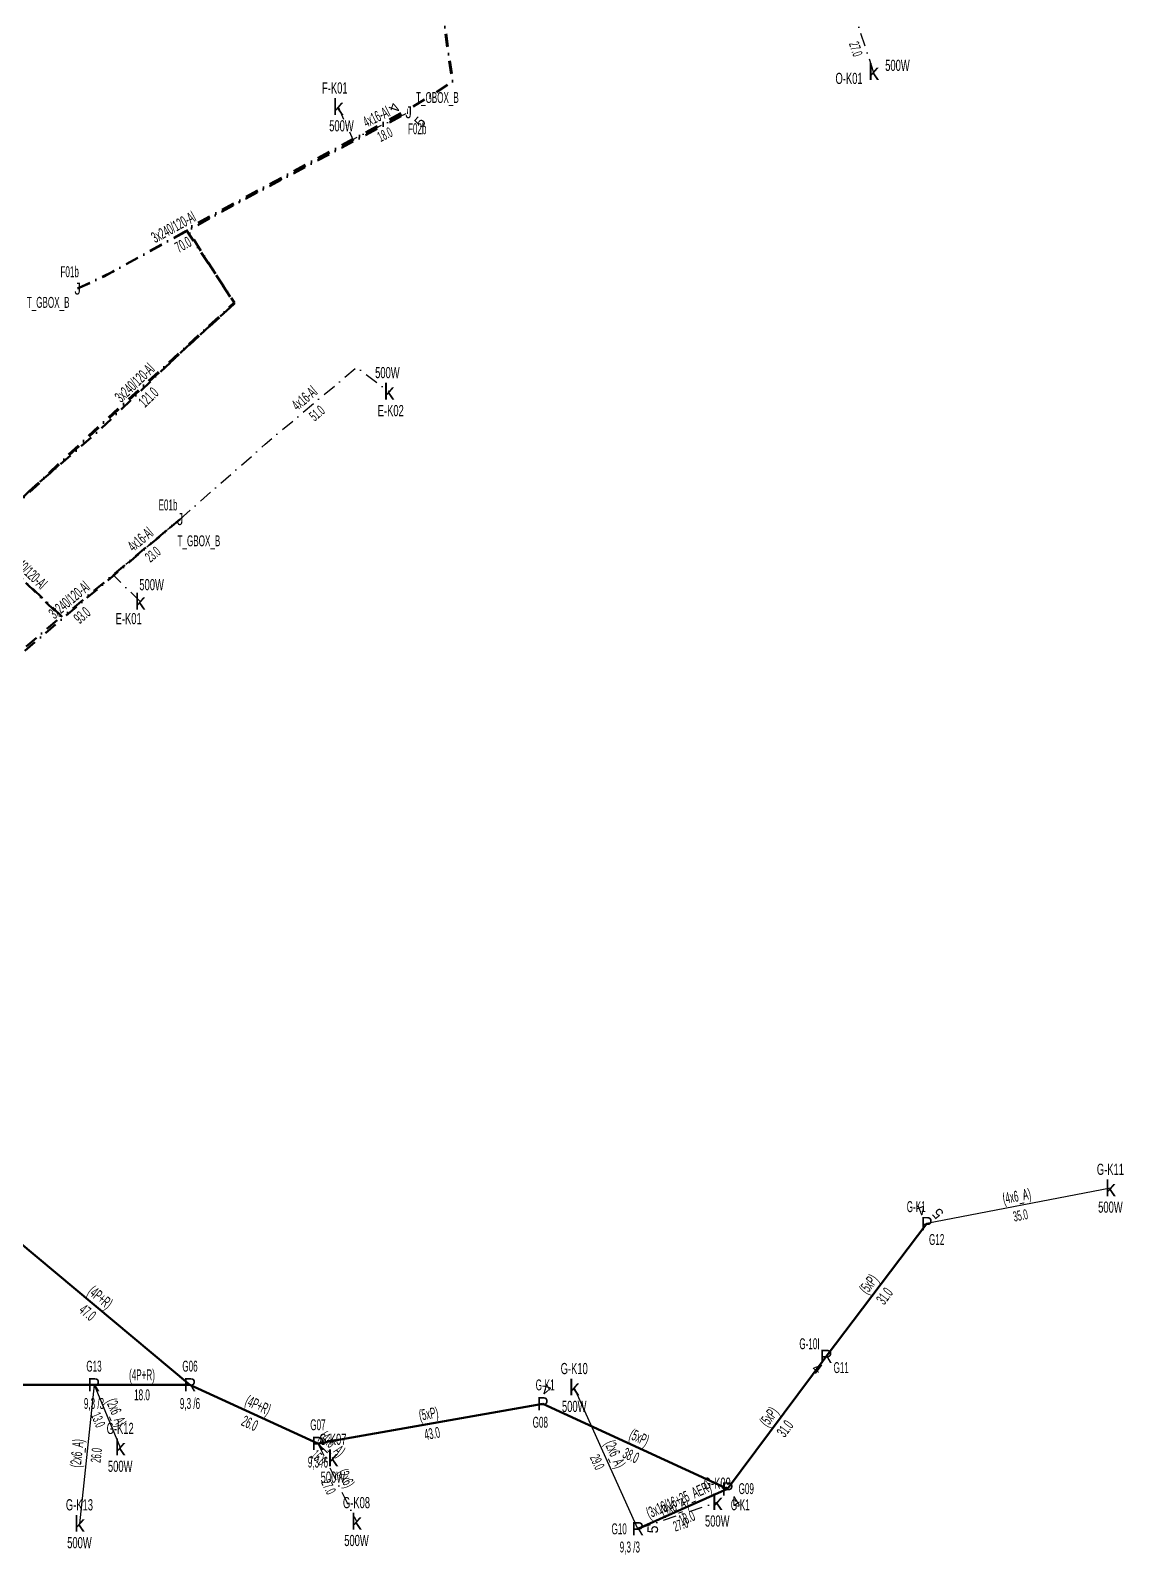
# Model space of a CAD drawing. Header units: millimetres. Extents: x 563565 to 566167, y 4094172 to 4096697.
# Drawn here: x 565298.1 to 565503.1, y 4095096.2 to 4095382 of the extents above; entities that cross this region are included whole.
import ezdxf
from ezdxf.enums import TextEntityAlignment as Align

# ---------------------------------------------------------------- set-up
doc = ezdxf.new("R2010")
doc.units = ezdxf.units.MM
doc.linetypes.add('DASHDOT', pattern=[5, 2.5, -1.25, 0, -1.25])
for name, color, linetype, lineweight in [('DIREK_AG_MEVCUT', 120, 'Continuous', 25), ('DIREK_BOX_YENI', 5, 'Continuous', 25), ('HAT_ABONE_HAVAI_MEVCUT', 56, 'Continuous', 30), ('HAT_ABONE_YERALTI_MEVCUT', 56, 'DASHDOT', 30), ('HAT_ABONE_YERALTI_YENI', 30, 'DASHDOT', 30), ('HAT_AG_HAVAI_MEVCUT', 126, 'Continuous', 50), ('HAT_AG_YERALTI_YENI', 3, 'DASHDOT', 50), ('HAT_BOX_YERALTI_YENI', 5, 'DASHDOT', 50), ('HAT_OG_YERALTI_YENI', 1, 'DASHDOT', 70), ('KOFRE_ABONE_MEVCUT', 6, 'Continuous', 25)]:
    doc.layers.add(name, color=color, linetype=linetype, lineweight=lineweight)
doc.styles.add('Direk', font='B_CAD')
doc.styles.get("Standard").update_dxf_attribs({"font": 'Arial'})

msp = doc.modelspace()

# ---------------------------------------------------------------- linework, layer by layer
at = {"layer": 'HAT_ABONE_HAVAI_MEVCUT'}
for p, q in [((565500.64, 4095164.88), (565466.2, 4095158.23)), ((565310, 4095128), (565307.27, 4095101.94)), ((565310, 4095128), (565314.91, 4095116.27)), ((565412, 4095101), (565400.07, 4095127.5))]:
    msp.add_line(p, q, dxfattribs=at)
at = {"layer": 'HAT_ABONE_YERALTI_MEVCUT', "flags": 128}
for points in [[(565456.232168, 4095374.275554), (565452.985031, 4095384.000698), (565456.866954, 4095388.025232)], [(565352, 4095117), (565359.23, 4095102.35)], [(565352, 4095117), (565354.81, 4095114.23)], [(565412, 4095101), (565426.9, 4095106)]]:
    msp.add_lwpolyline(points, dxfattribs=at)
at = {"layer": 'HAT_ABONE_YERALTI_YENI', "flags": 128}
for points in [[(565355.8, 4095367.7), (565358.541911, 4095361.607786), (565369.003911, 4095366.704372)], [(565326.15711, 4095290.383812), (565342.08411, 4095304.415029), (565359.242521, 4095318.834317), (565365.34, 4095314.3)], [(565318.644771, 4095274.903942), (565313.608374, 4095279.940339), (565326.15711, 4095290.383812)]]:
    msp.add_lwpolyline(points, dxfattribs=at)
at = {"layer": 'HAT_AG_HAVAI_MEVCUT'}
for p, q in [((565466.2, 4095158.23), (565447.35, 4095133.33)), ((565292, 4095158), (565328, 4095128)), ((565447.35, 4095133.33), (565428.84, 4095108.47)), ((565278, 4095128), (565310, 4095128)), ((565310, 4095128), (565328, 4095128)), ((565328, 4095128), (565352, 4095117)), ((565394.16, 4095124.45), (565352, 4095117)), ((565428.84, 4095108.47), (565394.16, 4095124.45)), ((565412, 4095101), (565428.84, 4095108.47))]:
    msp.add_line(p, q, dxfattribs=at)
at = {"layer": 'HAT_AG_YERALTI_YENI', "flags": 128}
msp.add_lwpolyline([(565224, 4095214), (565223.134538, 4095215.174652), (565226.856762, 4095216.921818), (565254.96335, 4095234.393481), (565286.56427, 4095257.25857), (565303.82591, 4095272.060796), (565288.385699, 4095286.888758), (565286.16522, 4095285.135749), (565285.405583, 4095292.206221), (565284.470644, 4095295.653807), (565283.925678, 4095297.945836)], dxfattribs=at)
at = {"layer": 'HAT_BOX_YERALTI_YENI', "flags": 128}
for points in [[(565306.932, 4095333.625), (565313.495284, 4095336.766413), (565338.107539, 4095350.287961), (565369.003911, 4095366.704372)], [(565306.932, 4095333.625), (565311.902307, 4095335.895108), (565327.556354, 4095344.594875), (565336.321403, 4095330.804533), (565327.269437, 4095322.574845), (565310.557412, 4095306.622458), (565297.711895, 4095295.47643), (565286.142032, 4095284.666204), (565285.207093, 4095294.015589), (565283.925678, 4095297.945836)], [(565283.925678, 4095297.945836), (565285.336899, 4095293.873768), (565286.038103, 4095284.874985), (565288.200148, 4095287.03703), (565304.094102, 4095272.019581), (565326.15711, 4095290.383812)], [(565326.15711, 4095290.383812), (565286.937405, 4095257.172233), (565252.745607, 4095232.833398)]]:
    msp.add_lwpolyline(points, dxfattribs=at)
at = {"layer": 'HAT_OG_YERALTI_YENI', "flags": 128}
msp.add_lwpolyline([(564369.839, 4095131.222), (564370.352011, 4095124.033855), (564400.049101, 4095124.329758), (564451.66535, 4095124.997076), (564482.798385, 4095125.103101), (564490.045577, 4095125.394536), (564510.871043, 4095125.633909), (564544.630964, 4095126.299198), (564584.798656, 4095126.485573), (564660.760716, 4095127.198663), (564749.368378, 4095127.653647), (564815.02872, 4095128.793422), (564843.287235, 4095132.515646), (564849.643321, 4095133.57343), (564898.867831, 4095147.094978), (564979.349368, 4095169.495582), (565039.890069, 4095186.433674), (565086.670492, 4095199.341861), (565133.616697, 4095211.489828), (565191.086948, 4095227.610423), (565213.370251, 4095233.793183), (565232.533849, 4095245.535031), (565238.78625, 4095249.099484), (565275.406618, 4095275.967419), (565283.3556, 4095282.361384), (565295.94131, 4095293.688523), (565311.175159, 4095307.930282), (565336.38078, 4095330.930783), (565327.287482, 4095344.674626), (565368.801404, 4095367.102181), (565377.249568, 4095372.389952), (565368.863501, 4095431.080584), (565357.257281, 4095498.341869), (565353.5655, 4095516.676761), (565386.74106, 4095521.326955), (565450.956213, 4095530.902634), (565449.767, 4095536.37)], dxfattribs=at)

# ---------------------------------------------------------------- texts
at = {"layer": 'DIREK_AG_MEVCUT', "linetype": 'ByBlock', "width": 0.53}
for s, p in [('G-K1', (565464.215979, 4095161.417342)), ('G12', (565468.049585, 4095155.258631)), ('G-10I', (565444.195512, 4095135.698327)), ('G13', (565310, 4095131.5)), ('G06', (565328, 4095131.5)), ('G11', (565450.148951, 4095131.228603)), ('G-K1', (565394.61621, 4095127.982323)), ('9,3 /3', (565310, 4095124.5)), ('9,3 /6', (565328, 4095124.5)), ('G07', (565352, 4095120.5)), ('G08', (565393.711689, 4095120.978831)), ('9,3 /6', (565352, 4095113.5)), ('G09', (565432.33949, 4095108.52972)), ('G-K1', (565431.212382, 4095105.500889)), ('G10', (565408.500053, 4095100.980751)), ('9,3 /3', (565410.502299, 4095097.572961))]:
    msp.add_text(s, height=2.05, dxfattribs=at).set_placement(p, align=Align.MIDDLE_CENTER)
at = {"layer": 'DIREK_AG_MEVCUT', "color": 32, "style": 'Direk'}
for s, rotation, p in [('4', 201.41485, (565465.177669, 4095160.836691)), ('5', 132.387121, (565468.268099, 4095160.117582)), ('4', 323.215628, (565445.673346, 4095131.087495)), ('4', 523.950659, (565394.934102, 4095127.140867)), ('4', 391.273517, (565430.293548, 4095106.076843)), ('5', 447.471859, (565414.797275, 4095100.876492))]:
    msp.add_text(s, height=2, rotation=rotation, dxfattribs=at).set_placement(p, align=Align.MIDDLE_CENTER)
at = {"layer": 'DIREK_AG_MEVCUT', "linetype": 'ByBlock', "style": 'Direk'}
for s, p in [('P', (565466.2, 4095158.23)), ('R', (565447.35, 4095133.33)), ('R', (565310, 4095128)), ('R', (565328, 4095128)), ('P', (565394.16, 4095124.45)), ('R', (565352, 4095117)), ('P', (565428.84, 4095108.47)), ('R', (565412, 4095101))]:
    msp.add_text(s, height=2.5, dxfattribs=at).set_placement(p, align=Align.MIDDLE_CENTER)
at = {"layer": 'DIREK_BOX_YENI', "width": 0.53}
for s, p in [('T_GBOX_B', (565374.412286, 4095369.457493)), ('F02b', (565370.618993, 4095363.599294)), ('F01b', (565305.435144, 4095336.788767)), ('T_GBOX_B', (565301.396318, 4095331.036304)), ('E01b', (565323.880619, 4095293.042306)), ('T_GBOX_B', (565329.676565, 4095286.309168))]:
    msp.add_text(s, height=2.05, dxfattribs=at).set_placement(p, align=Align.MIDDLE_CENTER)
at = {"layer": 'DIREK_BOX_YENI', "color": 32, "style": 'Direk'}
for s, rotation, p in [('4', 251.475698, (565366.348982, 4095367.593951)), ('5', 49.226982, (565371.124359, 4095364.875793))]:
    msp.add_text(s, height=2, rotation=rotation, dxfattribs=at).set_placement(p, align=Align.MIDDLE_CENTER)
at = {"layer": 'DIREK_BOX_YENI', "style": 'Direk', "width": 0.8}
for p in [(565369.003911, 4095366.704372), (565306.932, 4095333.625), (565326.15711, 4095290.383812)]:
    msp.add_text('J', height=2.25, dxfattribs=at).set_placement(p, align=Align.MIDDLE_CENTER)
at = {"layer": 'HAT_ABONE_HAVAI_MEVCUT', "lineweight": 30, "width": 0.53}
for s, rotation, p in [('(4x6_A)', 370.928714, (565483.258851, 4095162.389584, 282733.1)), ('(2x6_A)', 292.713446, (565313.23908, 4095122.463204, 282657.455)), ('(2x6_A)', 444.019608, (565307.789626, 4095115.05856, 282653.635)), ('(2x6_A)', 294.236735, (565406.810079, 4095114.598932, 282700.035))]:
    msp.add_text(s, height=2.05, rotation=rotation, dxfattribs=at).set_placement(p, align=Align.CENTER)
for s, rotation, p in [('35.0', 370.928714, (565483.581149, 4095160.720416, 282733.1)), ('13.0', 292.713446, (565311.67092, 4095121.806796, 282657.455)), ('26.0', 444.019608, (565309.480374, 4095114.88144, 282653.635)), ('29.0', 294.236735, (565405.259921, 4095113.901068, 282700.035))]:
    msp.add_text(s, height=1.9, rotation=rotation, dxfattribs=at).set_placement(p, align=Align.TOP_CENTER)
at = {"layer": 'HAT_ABONE_YERALTI_MEVCUT', "lineweight": 30, "width": 0.53}
for s, rotation, p in [('27.0', 288.463695, (565453.802354, 4095378.868928)), ('15.0', 315.410715, (565352.808283, 4095115.009666)), ('27.0', 296.267047, (565354.85277, 4095109.298828)), ('27.0', 18.550232, (565419.720416, 4095102.694162))]:
    msp.add_text(s, height=1.9, rotation=rotation, dxfattribs=at).set_placement(p, align=Align.TOP_CENTER)
for s, rotation, p in [('(4x6_A)', 315.410715, (565354.001717, 4095116.220334)), ('(2x6)', 296.267047, (565356.37723, 4095110.051172)), ('(4x6_A)', 18.550232, (565419.179584, 4095104.305838))]:
    msp.add_text(s, height=2.05, rotation=rotation, dxfattribs=at).set_placement(p, align=Align.CENTER)
at = {"layer": 'HAT_ABONE_YERALTI_YENI', "lineweight": 30, "width": 0.53}
for rotation, p in [(25.973129, (565363.400654, 4095364.920229)), (40.042439, (565350.116464, 4095312.275406)), (39.768348, (565319.33901, 4095285.815417))]:
    msp.add_text('4x16-Al', height=2.05, rotation=rotation, dxfattribs=at).set_placement(p, align=Align.CENTER)
for s, rotation, p in [('18.0', 25.973129, (565364.145168, 4095363.391929)), ('51.0', 40.042439, (565351.210168, 4095310.97394)), ('23.0', 39.768348, (565320.426474, 4095284.508734))]:
    msp.add_text(s, height=1.9, rotation=rotation, dxfattribs=at).set_placement(p, align=Align.TOP_CENTER)
at = {"layer": 'HAT_AG_HAVAI_MEVCUT', "lineweight": 30, "width": 0.53}
for s, rotation, p in [('(5xP)', 412.873255, (565456.097293, 4095146.293043, 282723.675)), ('(4P+R)', 320.194429, (565310.544157, 4095143.652988, 282664)), ('(4P+R)', 335.376435, (565340.354157, 4095123.272705, 282676)), ('(5xP)', 370.021159, (565372.93209, 4095121.562032, 282676)), ('(5xP)', 413.329751, (565437.413227, 4095121.407627, 282714.42)), ('(5xP)', 335.260491, (565411.855719, 4095117.231987, 282697.08)), ('(3x16/16+25_AER)', 23.921437, (565420.075339, 4095105.511987, 282714.42))]:
    msp.add_text(s, height=2.05, rotation=rotation, dxfattribs=at).set_placement(p, align=Align.CENTER)
for s, rotation, p in [('31.0', 412.873255, (565457.452707, 4095145.266957, 282723.675)), ('47.0', 320.194429, (565309.455843, 4095142.347012, 282664)), ('26.0', 335.376435, (565339.645843, 4095121.727295, 282676)), ('31.0', 413.329751, (565438.776773, 4095120.392373, 282714.42)), ('43.0', 370.021159, (565373.22791, 4095119.887968, 282676)), ('38.0', 335.260491, (565411.144281, 4095115.688013, 282697.08)), ('18.0', 23.921437, (565420.764661, 4095103.958013, 282714.42))]:
    msp.add_text(s, height=2.05, rotation=rotation, dxfattribs=at).set_placement(p, align=Align.TOP_CENTER)
msp.add_text('(4P+R)', height=2.05, dxfattribs=at).set_placement((565319, 4095128.85, 282664), align=Align.CENTER)
msp.add_text('18.0', height=2.05, dxfattribs=at).set_placement((565319, 4095127.15, 282664), align=Align.TOP_CENTER)
at = {"layer": 'HAT_BOX_YERALTI_YENI', "lineweight": 30, "width": 0.53}
for rotation, p in [(28.783633, (565325.392134, 4095344.272164)), (403.66778, (565318.32652, 4095315.213504)), (316.624209, (565296.730889, 4095280.146141)), (400.25821, (565305.997959, 4095274.426691))]:
    msp.add_text('3x240/120-Al', height=2.05, rotation=rotation, dxfattribs=at).set_placement(p, align=Align.CENTER)
for s, rotation, p in [('70.0', 28.783633, (565326.21069, 4095342.782209)), ('121.0', 403.66778, (565319.500329, 4095313.983799)), ('93.0', 400.25821, (565307.096556, 4095273.129354))]:
    msp.add_text(s, height=2.05, rotation=rotation, dxfattribs=at).set_placement(p, align=Align.TOP_CENTER)
at = {"layer": 'KOFRE_ABONE_MEVCUT', "linetype": 'ByBlock', "style": 'Direk'}
for p in [(565456.232168, 4095374.275554), (565355.8, 4095367.7), (565365.34, 4095314.3), (565318.644771, 4095274.903942), (565500.64, 4095164.88), (565400.07, 4095127.5), (565314.91, 4095116.27), (565354.81, 4095114.23), (565426.9, 4095106), (565359.23, 4095102.35), (565307.27, 4095101.94)]:
    msp.add_text('k', height=3, dxfattribs=at).set_placement(p, align=Align.MIDDLE_CENTER)
at = {"layer": 'KOFRE_ABONE_MEVCUT', "linetype": 'ByBlock', "width": 0.6}
for s, p in [('500W', (565460.698305, 4095375.497302)), ('O-K01', (565451.61736, 4095373.049154)), ('F-K01', (565355.165625, 4095371.255863)), ('500W', (565356.413778, 4095364.157626)), ('500W', (565365.027323, 4095317.864549)), ('E-K02', (565365.658531, 4095310.734797)), ('500W', (565320.80446, 4095278.086111)), ('E-K01', (565316.499915, 4095271.721773))]:
    msp.add_text(s, height=2.1, dxfattribs=at).set_placement(p, align=Align.MIDDLE_CENTER)
for s, p in [('G-K11', (565500.64, 4095167.38)), ('G-K10', (565400.07, 4095130)), ('G-K12', (565314.91, 4095118.77)), ('G-K07', (565354.81, 4095116.73)), ('G-K09', (565426.9, 4095108.5)), ('G-K08', (565359.23, 4095104.85)), ('G-K13', (565307.27, 4095104.44))]:
    msp.add_text(s, height=2.1, dxfattribs=at).set_placement(p, align=Align.CENTER)
for p in [(565500.64, 4095162.38), (565400.07, 4095125), (565314.91, 4095113.77), (565354.81, 4095111.73), (565426.9, 4095103.5), (565307.27, 4095099.44), (565359.23, 4095099.85)]:
    msp.add_text('500W', height=2.1, dxfattribs=at).set_placement(p, align=Align.TOP_CENTER)

doc.saveas('drawing.dxf')
